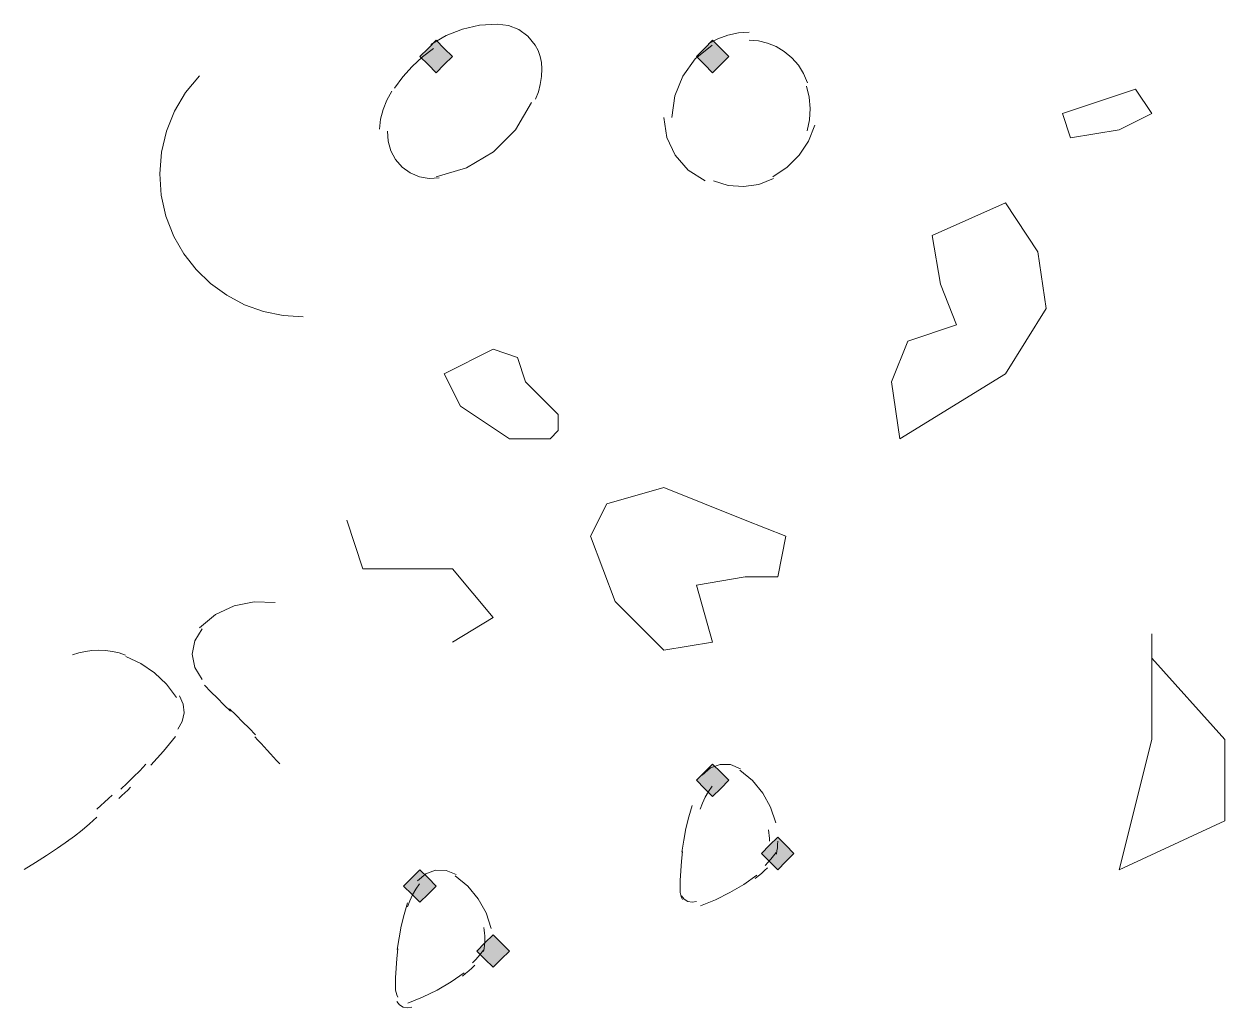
# Model space of a CAD drawing. Header units: millimetres. Extents: x 0 to 420, y 0 to 297.
# Drawn here: x 344.452 to 347.578, y 100.118 to 102.679 of the extents above; entities that cross this region are included whole.
import ezdxf

# ---------------------------------------------------------------- set-up
doc = ezdxf.new("R2010")
doc.units = ezdxf.units.MM

msp = doc.modelspace()

# ---------------------------------------------------------------- hatches: boundary and pattern name
for points in [[(345.5247, 102.6372), (345.5035, 102.616), (345.4823, 102.5948), (345.5035, 102.5737), (345.5247, 102.5525), (345.5458, 102.5737), (345.567, 102.5948), (345.5458, 102.616), (345.5247, 102.6372)], [(346.2443, 102.6372), (346.2232, 102.616), (346.202, 102.5948), (346.2232, 102.5737), (346.2443, 102.5525), (346.2655, 102.5737), (346.2867, 102.5948), (346.2655, 102.616), (346.2443, 102.6372)], [(346.2443, 100.7533), (346.2232, 100.7322), (346.202, 100.711), (346.2232, 100.6898), (346.2443, 100.6687), (346.2655, 100.6898), (346.2867, 100.711), (346.2655, 100.7322), (346.2443, 100.7533)], [(346.4137, 100.5628), (346.3925, 100.5417), (346.3713, 100.5205), (346.3925, 100.4993), (346.4137, 100.4782), (346.4348, 100.4993), (346.456, 100.5205), (346.4348, 100.5417), (346.4137, 100.5628)], [(345.4823, 100.4782), (345.4612, 100.457), (345.44, 100.4358), (345.4612, 100.4147), (345.4823, 100.3935), (345.5035, 100.4147), (345.5247, 100.4358), (345.5035, 100.457), (345.4823, 100.4782)], [(345.6728, 100.3088), (345.6517, 100.2877), (345.6305, 100.2665), (345.6517, 100.2453), (345.6728, 100.2242), (345.694, 100.2453), (345.7152, 100.2665), (345.694, 100.2877), (345.6728, 100.3088)]]:
    msp.add_hatch(color=7).paths.add_polyline_path(points)

# ---------------------------------------------------------------- linework, layer by layer
at = {"lineweight": 13}
for points in [[(345.6834, 102.6795), (345.6378, 102.6761), (345.5933, 102.666), (345.5509, 102.6494), (345.5112, 102.6266)], [(345.7822, 102.6247), (345.7634, 102.6477), (345.7399, 102.6649), (345.7128, 102.6757), (345.6834, 102.6795)], [(346.3396, 102.6583), (346.3115, 102.6564), (346.2842, 102.6505), (346.2578, 102.641), (346.233, 102.6278)], [(345.7998, 102.5631), (345.7987, 102.5793), (345.7953, 102.5952), (345.7898, 102.6104), (345.7822, 102.6247)], [(346.243, 102.6245), (346.1992, 102.5887), (346.1664, 102.5438), (346.1457, 102.4922), (346.1385, 102.4361)], [(346.4307, 102.6084), (346.4098, 102.6208), (346.3873, 102.6298), (346.3638, 102.6353), (346.3396, 102.6372)], [(345.5179, 102.6157), (345.4888, 102.5938), (345.4621, 102.5692), (345.4379, 102.5422), (345.4164, 102.5128)], [(346.4909, 102.5264), (346.4811, 102.5504), (346.4675, 102.5724), (346.4506, 102.5918), (346.4307, 102.6084)], [(345.7834, 102.4835), (345.7906, 102.5027), (345.7957, 102.5225), (345.7988, 102.5426), (345.7998, 102.5631)], [(344.9083, 102.5445), (344.8724, 102.501), (344.8437, 102.4528), (344.8226, 102.4008), (344.8096, 102.3459)], [(345.4096, 102.5043), (345.3966, 102.4814), (345.3867, 102.4571), (345.3801, 102.4317), (345.3769, 102.4055)], [(346.4903, 102.4012), (346.4965, 102.4302), (346.4983, 102.4597), (346.4958, 102.4891), (346.4889, 102.518)], [(345.5244, 102.2816), (345.6037, 102.305), (345.6736, 102.3467), (345.7311, 102.4044), (345.7731, 102.4756)], [(346.1173, 102.4361), (346.125, 102.3842), (346.1466, 102.3377), (346.1806, 102.2991), (346.225, 102.2713)], [(346.4011, 102.2819), (346.4383, 102.3067), (346.4695, 102.338), (346.4939, 102.375), (346.5107, 102.4164)], [(345.3979, 102.4006), (345.3993, 102.3745), (345.4064, 102.3496), (345.4188, 102.3269), (345.4361, 102.3073), (345.4574, 102.2921), (345.4812, 102.2821), (345.5066, 102.2776), (345.5328, 102.2789)], [(344.8096, 102.3459), (344.805, 102.2897), (344.809, 102.2337), (344.8214, 102.179), (344.842, 102.1265)], [(346.2462, 102.2713), (346.285, 102.2593), (346.325, 102.2563), (346.3646, 102.2622), (346.4025, 102.277)], [(344.842, 102.1265), (344.8681, 102.0812), (344.9001, 102.0401), (344.9376, 102.0039), (344.98, 101.9733)], [(344.98, 101.9733), (345.0262, 101.9489), (345.0753, 101.9313), (345.1262, 101.9208), (345.1785, 101.9175)], [(345.2918, 101.3883), (345.3342, 101.2613), (345.4823, 101.2613), (345.567, 101.2613), (345.6728, 101.1343), (345.567, 101.0708)], [(345.1054, 101.1738), (345.0512, 101.1759), (344.9989, 101.1651), (344.9506, 101.1421), (344.9087, 101.1077)], [(344.916, 101.1048), (344.8963, 101.0739), (344.8897, 101.0391), (344.8963, 101.0043), (344.916, 100.9734)], [(344.6463, 101.0497), (344.6288, 101.0489), (344.6115, 101.0466), (344.5945, 101.0429), (344.5778, 101.0377)], [(344.7162, 101.0371), (344.6992, 101.0426), (344.6818, 101.0465), (344.6641, 101.0489), (344.6463, 101.0497)], [(344.8485, 100.9268), (344.8226, 100.9612), (344.7916, 100.9907), (344.7562, 101.0149), (344.7172, 101.0331)], [(344.9218, 100.9587), (344.9384, 100.9415), (344.9553, 100.9245), (344.9723, 100.9077), (344.9895, 100.8911)], [(344.8519, 100.8442), (344.8636, 100.8643), (344.8684, 100.8866), (344.8662, 100.9092), (344.857, 100.9306)], [(345.0542, 100.8292), (345.0377, 100.8464), (345.021, 100.8634), (345.004, 100.8801), (344.9869, 100.8966)], [(344.7816, 100.7501), (344.7983, 100.7684), (344.8147, 100.787), (344.8308, 100.8058), (344.8466, 100.8249)], [(345.0851, 100.789), (345.077, 100.7977), (345.0688, 100.8064), (345.0606, 100.8151), (345.0524, 100.8238)], [(345.1174, 100.7538), (345.1094, 100.7626), (345.1013, 100.7714), (345.0932, 100.7802), (345.0851, 100.789)], [(344.7041, 100.6876), (344.7208, 100.7034), (344.7371, 100.7196), (344.7532, 100.736), (344.769, 100.7527)], [(346.3172, 100.7409), (346.2912, 100.7518), (346.2639, 100.7523), (346.2383, 100.743), (346.2172, 100.7242)], [(346.4084, 100.6003), (346.3953, 100.6408), (346.3748, 100.6778), (346.3477, 100.7102), (346.3147, 100.7372)], [(344.6984, 100.6639), (344.7062, 100.6712), (344.714, 100.6784), (344.7217, 100.6856), (344.7294, 100.6929)], [(346.2433, 100.6955), (346.2336, 100.6816), (346.225, 100.6668), (346.2178, 100.6514), (346.2118, 100.6355)], [(344.6418, 100.6359), (344.6517, 100.645), (344.6616, 100.6542), (344.6716, 100.6634), (344.6815, 100.6726)], [(346.1912, 100.6456), (346.1823, 100.6157), (346.1748, 100.5855), (346.1689, 100.555), (346.1644, 100.5241)], [(344.5624, 100.5504), (344.5829, 100.5656), (344.6029, 100.5814), (344.6224, 100.5978), (344.6415, 100.6148)], [(346.3925, 100.5523), (346.3923, 100.5598), (346.3917, 100.5672), (346.3907, 100.5746), (346.3893, 100.582)], [(344.4519, 100.4791), (344.4815, 100.497), (344.5106, 100.5155), (344.5393, 100.5347), (344.5676, 100.5545)], [(346.4101, 100.519), (346.4117, 100.5272), (346.4128, 100.5355), (346.4135, 100.5439), (346.4137, 100.5523)], [(346.1657, 100.5259), (346.1631, 100.5008), (346.1612, 100.4757), (346.1601, 100.4505), (346.1597, 100.4252)], [(346.3811, 100.4896), (346.3887, 100.4975), (346.396, 100.5056), (346.4031, 100.514), (346.4099, 100.5226)], [(345.5763, 100.4657), (345.5503, 100.4766), (345.5231, 100.4772), (345.4974, 100.4678), (345.4764, 100.4491)], [(346.355, 100.4553), (346.3634, 100.4619), (346.3716, 100.4688), (346.3796, 100.476), (346.3873, 100.4834)], [(345.4813, 100.4415), (345.4716, 100.4275), (345.463, 100.4128), (345.4558, 100.3974), (345.4498, 100.3814)], [(345.6676, 100.3251), (345.6544, 100.3657), (345.634, 100.4026), (345.6069, 100.4351), (345.5739, 100.462)], [(346.2126, 100.3845), (346.2515, 100.4002), (346.2891, 100.4188), (346.3252, 100.4401), (346.3597, 100.4642)], [(346.1597, 100.4252), (346.1601, 100.4188), (346.1612, 100.4124), (346.1632, 100.4063), (346.1659, 100.4004)], [(346.1634, 100.4103), (346.1705, 100.4014), (346.18, 100.3956), (346.1909, 100.3935), (346.2022, 100.3954)], [(345.4503, 100.3916), (345.4414, 100.3617), (345.434, 100.3315), (345.428, 100.301), (345.4235, 100.2702)], [(345.6517, 100.2982), (345.6515, 100.3057), (345.6509, 100.3132), (345.6499, 100.3206), (345.6484, 100.328)], [(345.6481, 100.265), (345.6497, 100.2732), (345.6508, 100.2815), (345.6514, 100.2899), (345.6517, 100.2982)], [(345.4249, 100.2719), (345.4223, 100.2468), (345.4203, 100.2217), (345.4192, 100.1965), (345.4188, 100.1712)], [(345.6191, 100.2356), (345.6267, 100.2435), (345.634, 100.2516), (345.6411, 100.26), (345.6479, 100.2686)], [(345.593, 100.2013), (345.6014, 100.2079), (345.6096, 100.2148), (345.6176, 100.222), (345.6253, 100.2294)], [(345.4506, 100.1305), (345.4895, 100.1463), (345.5271, 100.1648), (345.5633, 100.1861), (345.5977, 100.2102)], [(345.4188, 100.1712), (345.4192, 100.1648), (345.4204, 100.1584), (345.4223, 100.1523), (345.425, 100.1464)], [(345.4225, 100.1352), (345.4296, 100.1262), (345.4392, 100.1205), (345.4501, 100.1183), (345.4614, 100.1202)]]:
    msp.add_lwpolyline(points, dxfattribs=at)
at = {"lineweight": 0}
for points in [[(345.5247, 102.6372), (345.5035, 102.616), (345.4823, 102.5948), (345.5035, 102.5737), (345.5247, 102.5525), (345.5458, 102.5737), (345.567, 102.5948), (345.5458, 102.616)], [(346.2443, 102.6372), (346.2232, 102.616), (346.202, 102.5948), (346.2232, 102.5737), (346.2443, 102.5525), (346.2655, 102.5737), (346.2867, 102.5948), (346.2655, 102.616)], [(346.2443, 100.7533), (346.2232, 100.7322), (346.202, 100.711), (346.2232, 100.6898), (346.2443, 100.6687), (346.2655, 100.6898), (346.2867, 100.711), (346.2655, 100.7322)], [(346.4137, 100.5628), (346.3925, 100.5417), (346.3713, 100.5205), (346.3925, 100.4993), (346.4137, 100.4782), (346.4348, 100.4993), (346.456, 100.5205), (346.4348, 100.5417)], [(345.4823, 100.4782), (345.4612, 100.457), (345.44, 100.4358), (345.4612, 100.4147), (345.4823, 100.3935), (345.5035, 100.4147), (345.5247, 100.4358), (345.5035, 100.457)], [(345.6728, 100.3088), (345.6517, 100.2877), (345.6305, 100.2665), (345.6517, 100.2453), (345.6728, 100.2242), (345.694, 100.2453), (345.7152, 100.2665), (345.694, 100.2877)]]:
    msp.add_lwpolyline(points, close=True, dxfattribs=at)
at = {"lineweight": 13}
for points in [[(347.1545, 102.4467), (347.345, 102.5102), (347.3873, 102.4467), (347.3027, 102.4043), (347.1757, 102.3832)], [(347.0063, 102.2138), (346.8158, 102.1292), (346.837, 102.0022), (346.8793, 101.8963), (346.7523, 101.854), (346.71, 101.7482), (346.7312, 101.6), (347.0063, 101.7693), (347.1122, 101.9387), (347.091, 102.0868)], [(345.6728, 101.8328), (345.5458, 101.7693), (345.5882, 101.6847), (345.7152, 101.6), (345.821, 101.6), (345.8422, 101.6212), (345.8422, 101.6635), (345.7575, 101.7482), (345.7363, 101.8117)], [(346.329, 101.3883), (346.1173, 101.473), (345.9692, 101.4307), (345.9268, 101.346), (345.9903, 101.1767), (346.1173, 101.0497), (346.2443, 101.0708), (346.202, 101.219), (346.329, 101.2402), (346.4137, 101.2402), (346.4348, 101.346)], [(347.3873, 101.092), (347.3873, 100.8168), (347.3027, 100.4782), (347.5778, 100.6052), (347.5778, 100.8168), (347.3873, 101.0285)]]:
    msp.add_lwpolyline(points, close=True, dxfattribs=at)

doc.saveas('drawing.dxf')
